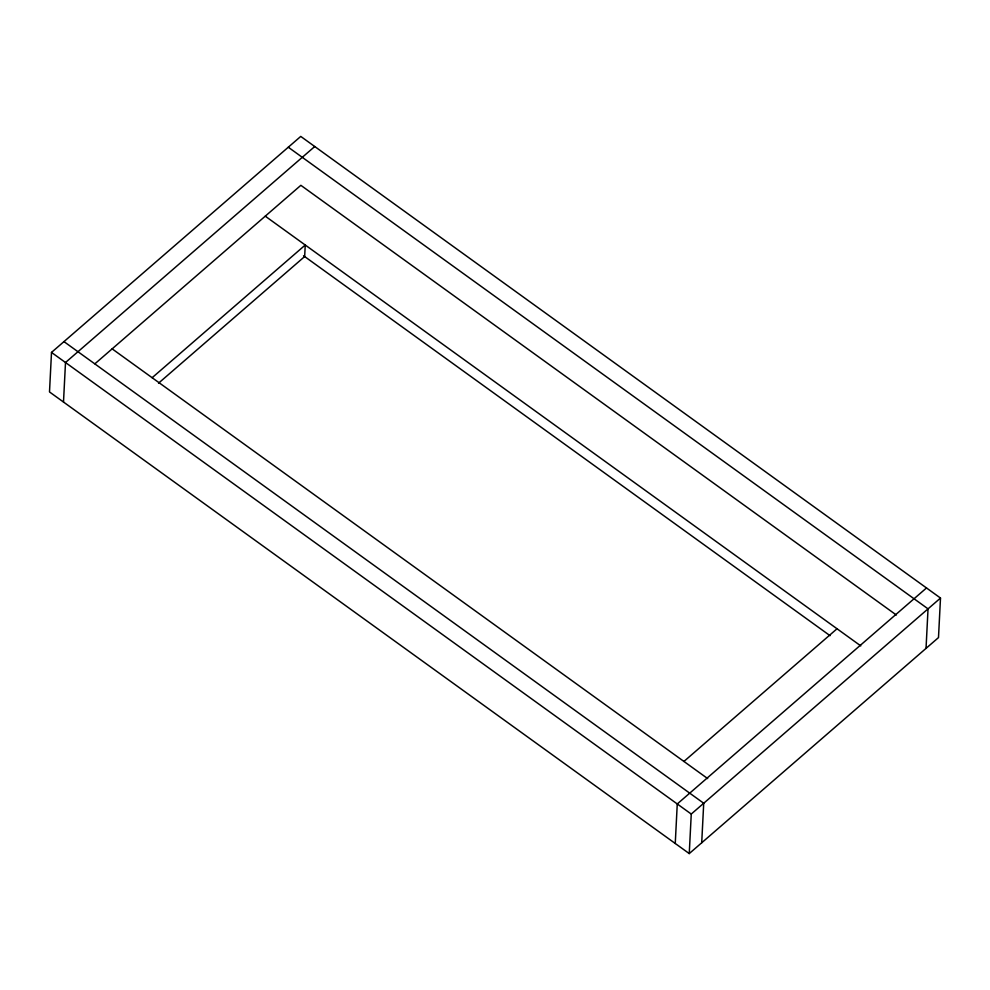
<?xml version="1.0" encoding="UTF-8"?>
<svg xmlns="http://www.w3.org/2000/svg" width="990" height="990" viewBox="0 0 990 990"><rect width="100%" height="100%" fill="white"/><g stroke="black" fill="none" stroke-linecap="round" stroke-linejoin="round"><path stroke-width="1.49" d="M51.505 352.415L49.5 391.941L689.25 853.578L938.495 637.585L940.5 598.059L300.75 136.422L51.505 352.415L691.255 814.052L689.25 853.578M63.496 402.039L65.501 362.513L314.746 146.52M675.254 843.48L677.259 803.954L926.504 587.961M701.712 842.775L703.717 803.249L63.966 341.612M926.034 648.388L928.038 608.862L288.288 147.225M94.916 363.788L300.861 185.316L896.334 615M152.138 377.71L305.242 245.025L304.66 256.546L158.561 383.155M683.917 761.446L837.033 628.761M691.255 814.052L940.5 598.059M265.258 216.167L860.78 645.888M303.534 255.742L830.053 635.679M112.142 348.851L707.664 778.573"/></g></svg>
